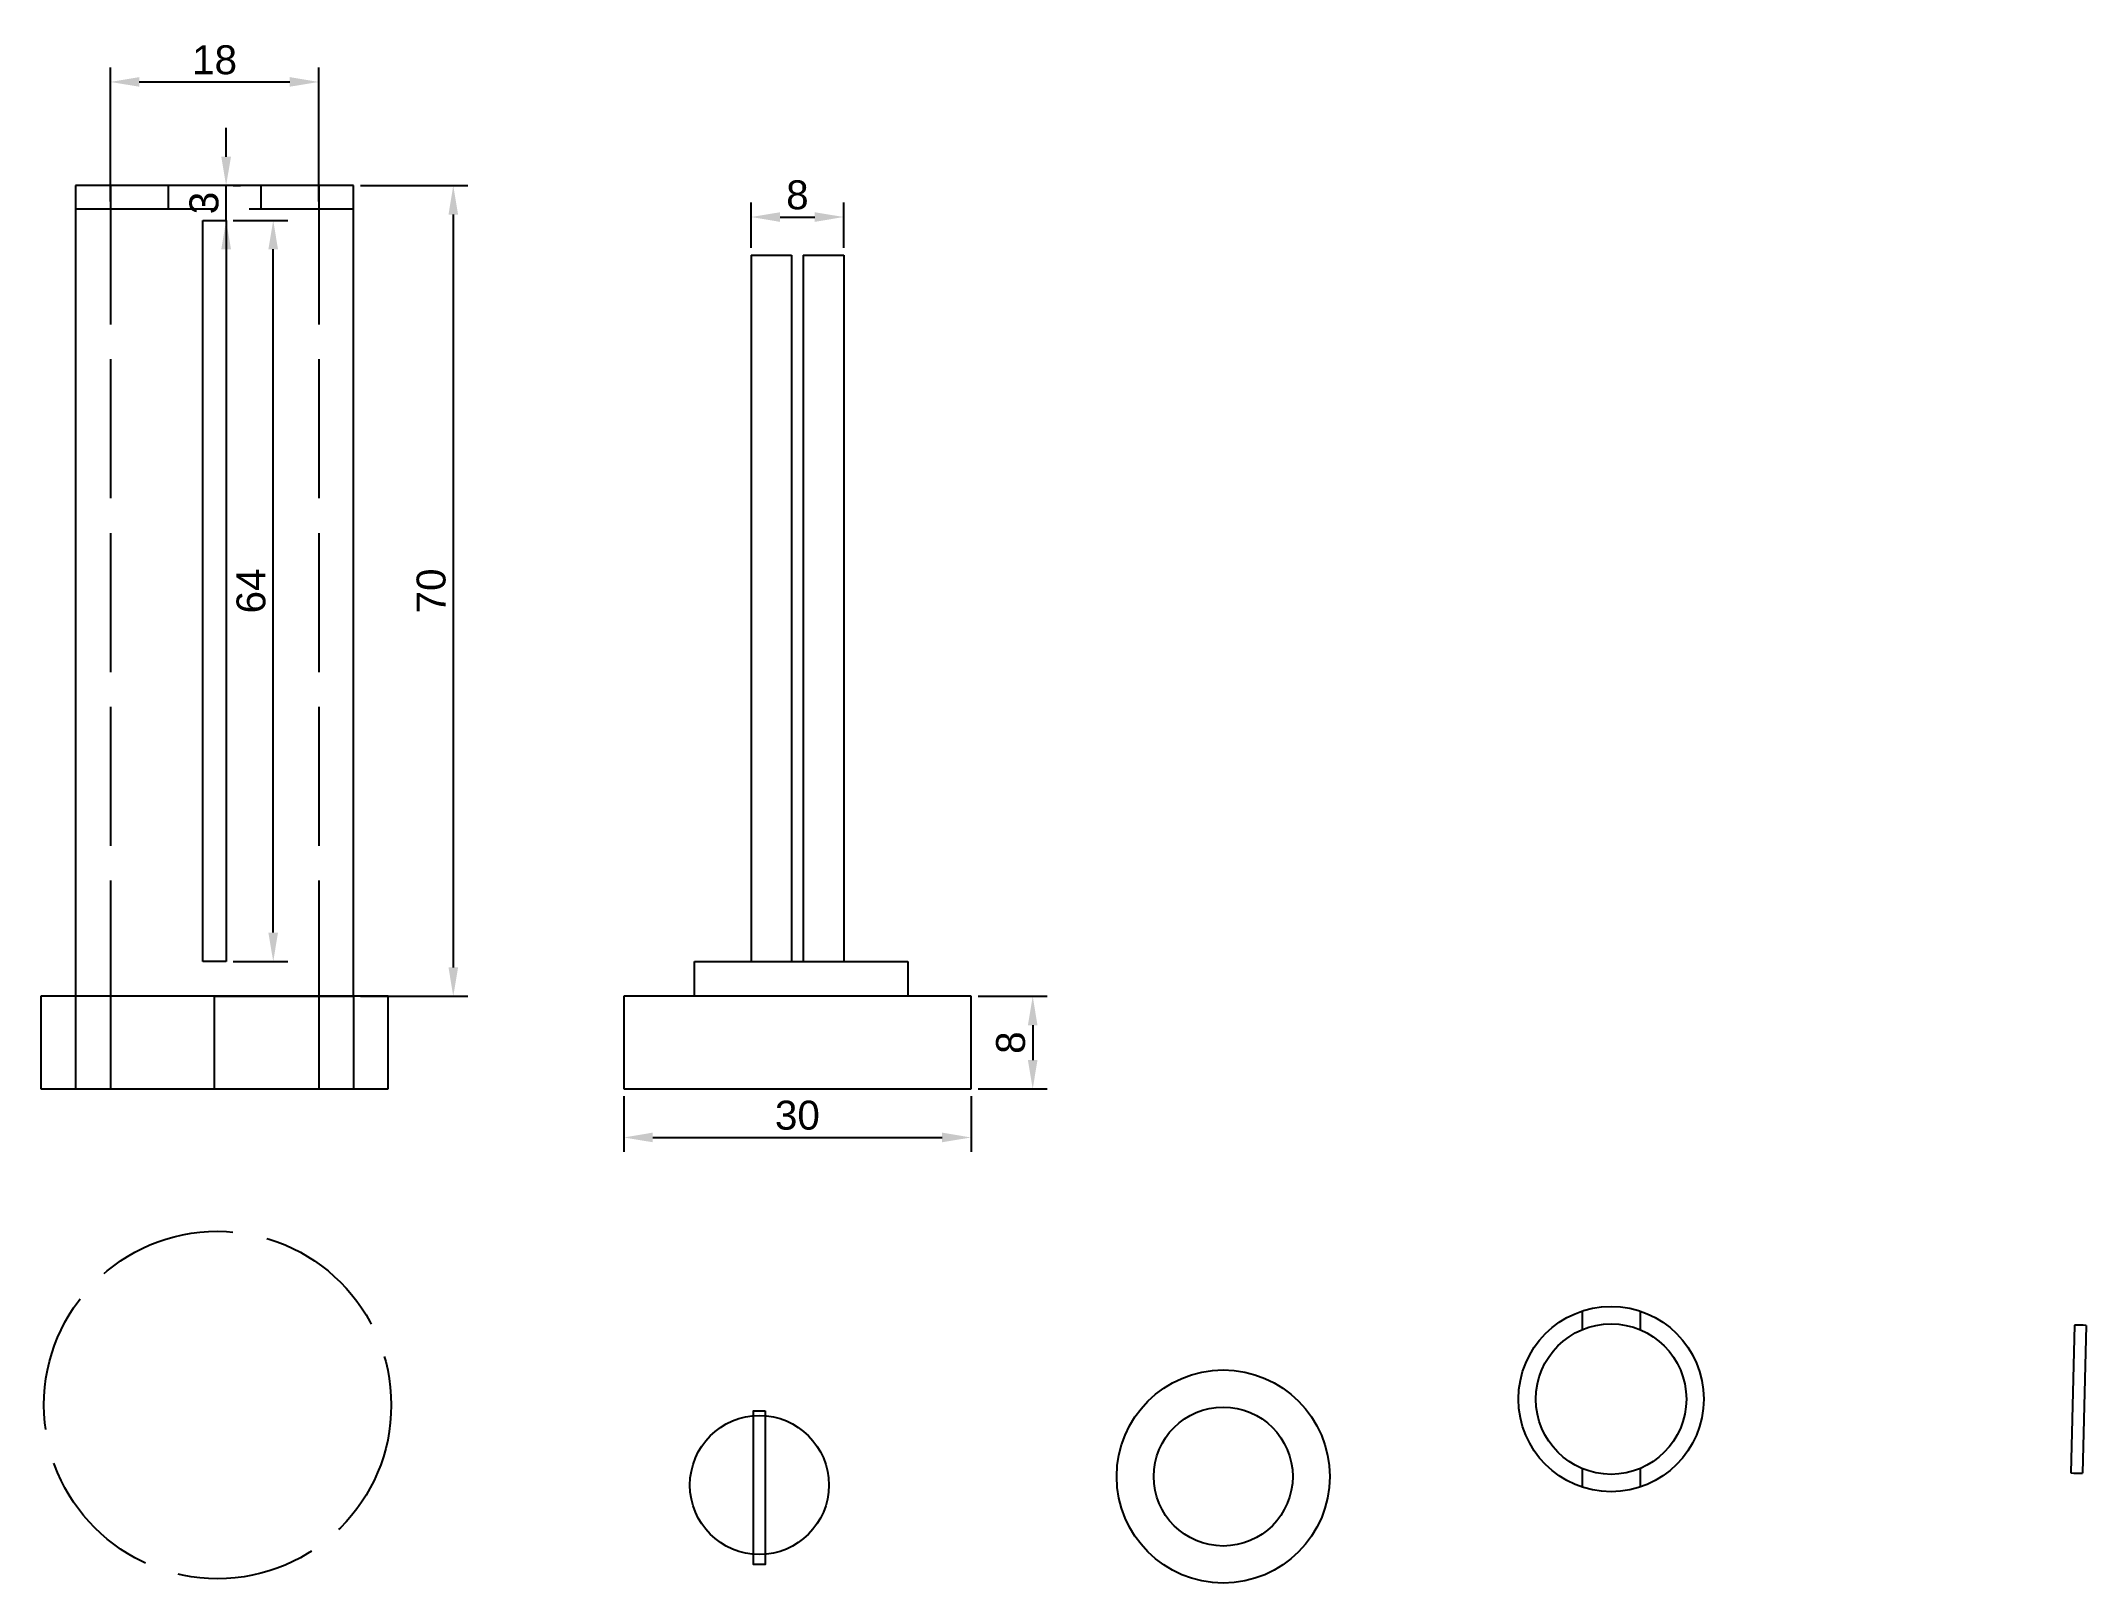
# Model space of a CAD drawing. Header units: millimetres. Extents: x 433 to 609, y 736 to 869.
import ezdxf

# ---------------------------------------------------------------- set-up
doc = ezdxf.new("R2010")
doc.units = ezdxf.units.MM
doc.linetypes.add('ACAD_ISO02W100', pattern=[15, 12, -3])
doc.layers.add('2', color=4, linetype='Continuous')
doc.layers.add('N hrana', color=3, linetype='ACAD_ISO02W100')
doc.styles.get("Standard").update_dxf_attribs({"font": 'arial.ttf'})
doc.dimstyles.new('ISO-25', dxfattribs={"dimtxt": 2.5, "dimasz": 2.5, "dimexe": 1.25, "dimexo": 0.625, "dimtad": 1, "dimtxsty": 'Standard', "dimcen": 2.5, "dimadec": 0, "dimazin": 0, "dimtfac": 1, "dimtmove": 0, "dimatfit": 3, "dimfxl": 1, "dimarcsym": 0})

# ---------------------------------------------------------------- blocks, each defined once
blk = doc.blocks.new('*D2')
at = {"color": 0, "lineweight": -2, "transparency": 16777216}
for p, q in [((460.39, 856.37), (469.64, 856.37)), ((468.39, 853.87), (468.39, 788.87)), ((460.39, 786.37), (469.64, 786.37))]:
    blk.add_line(p, q, dxfattribs=at)
at = {"color": 0, "transparency": 16777216}
for points in [[(467.98, 853.87), (468.81, 853.87), (468.39, 856.37)], [(467.98, 788.87), (468.81, 788.87), (468.39, 786.37)]]:
    blk.add_solid(points, dxfattribs=at)
at = {"layer": 'Defpoints', "color": 0, "transparency": 16777216}
for p in [(459.77, 856.37), (459.77, 786.37), (468.39, 786.37)]:
    blk.add_point(p, dxfattribs=at)
at = {"color": 0, "transparency": 16777216, "insert": (466.49, 821.37), "char_height": 2.5, "attachment_point": 5, "rotation": 90}
blk.add_mtext('70', dxfattribs=at)
blk = doc.blocks.new('*D3')
at = {"color": 0, "lineweight": -2, "transparency": 16777216}
for p, q in [((448.77, 858.87), (448.77, 861.37)), ((448.77, 853.37), (448.77, 856.37)), ((449.39, 856.37), (450.02, 856.37)), ((449.39, 853.37), (450.02, 853.37)), ((448.77, 850.87), (448.77, 848.37))]:
    blk.add_line(p, q, dxfattribs=at)
at = {"color": 0, "transparency": 16777216}
for points in [[(448.35, 858.87), (449.19, 858.87), (448.77, 856.37)], [(448.35, 850.87), (449.19, 850.87), (448.77, 853.37)]]:
    blk.add_solid(points, dxfattribs=at)
at = {"layer": 'Defpoints', "color": 0, "transparency": 16777216}
for p in [(448.77, 856.37), (448.77, 856.37), (448.77, 853.37)]:
    blk.add_point(p, dxfattribs=at)
at = {"color": 0, "transparency": 16777216, "insert": (446.87, 854.87), "char_height": 2.5, "attachment_point": 5, "rotation": 90}
blk.add_mtext('3', dxfattribs=at)
blk = doc.blocks.new('*D4')
at = {"color": 0, "lineweight": -2, "transparency": 16777216}
for p, q in [((449.39, 853.37), (454.09, 853.37)), ((452.84, 791.87), (452.84, 850.87)), ((449.39, 789.37), (454.09, 789.37))]:
    blk.add_line(p, q, dxfattribs=at)
at = {"color": 0, "transparency": 16777216}
for points in [[(452.42, 850.87), (453.25, 850.87), (452.84, 853.37)], [(452.42, 791.87), (453.25, 791.87), (452.84, 789.37)]]:
    blk.add_solid(points, dxfattribs=at)
at = {"layer": 'Defpoints', "color": 0, "transparency": 16777216}
for p in [(448.77, 853.37), (452.84, 853.37), (448.77, 789.37)]:
    blk.add_point(p, dxfattribs=at)
at = {"color": 0, "transparency": 16777216, "insert": (450.93, 821.37), "char_height": 2.5, "attachment_point": 5, "rotation": 90}
blk.add_mtext('64', dxfattribs=at)
blk = doc.blocks.new('*D6')
at = {"color": 0, "lineweight": -2, "transparency": 16777216}
for p, q in [((438.77, 855), (438.77, 866.57)), ((456.77, 855), (456.77, 866.57)), ((441.27, 865.32), (454.27, 865.32))]:
    blk.add_line(p, q, dxfattribs=at)
at = {"color": 0, "transparency": 16777216}
for points in [[(441.27, 865.74), (441.27, 864.91), (438.77, 865.32)], [(454.27, 865.74), (454.27, 864.91), (456.77, 865.32)]]:
    blk.add_solid(points, dxfattribs=at)
at = {"layer": 'Defpoints', "color": 0, "transparency": 16777216}
for p in [(456.77, 865.32), (438.77, 854.37), (456.77, 854.37)]:
    blk.add_point(p, dxfattribs=at)
at = {"color": 0, "transparency": 16777216, "insert": (447.77, 867.22), "char_height": 2.5, "attachment_point": 5}
blk.add_mtext('18', dxfattribs=at)
blk = doc.blocks.new('*D7')
at = {"color": 0, "lineweight": -2, "transparency": 16777216}
for p, q in [((483.12, 777.75), (483.12, 772.93)), ((513.12, 777.75), (513.12, 772.93)), ((485.62, 774.18), (510.62, 774.18))]:
    blk.add_line(p, q, dxfattribs=at)
at = {"color": 0, "transparency": 16777216}
for points in [[(485.62, 774.6), (485.62, 773.77), (483.12, 774.18)], [(510.62, 774.6), (510.62, 773.77), (513.12, 774.18)]]:
    blk.add_solid(points, dxfattribs=at)
at = {"layer": 'Defpoints', "color": 0, "transparency": 16777216}
for p in [(483.12, 778.37), (513.12, 778.37), (513.12, 774.18)]:
    blk.add_point(p, dxfattribs=at)
at = {"color": 0, "transparency": 16777216, "insert": (498.12, 776.09), "char_height": 2.5, "attachment_point": 5}
blk.add_mtext('30', dxfattribs=at)
blk = doc.blocks.new('*D8')
at = {"color": 0, "lineweight": -2, "transparency": 16777216}
for p, q in [((513.75, 786.37), (519.7, 786.37)), ((518.45, 783.87), (518.45, 780.87)), ((513.75, 778.37), (519.7, 778.37))]:
    blk.add_line(p, q, dxfattribs=at)
at = {"color": 0, "transparency": 16777216}
for points in [[(518.03, 783.87), (518.86, 783.87), (518.45, 786.37)], [(518.03, 780.87), (518.86, 780.87), (518.45, 778.37)]]:
    blk.add_solid(points, dxfattribs=at)
at = {"layer": 'Defpoints', "color": 0, "transparency": 16777216}
for p in [(513.12, 786.37), (513.12, 778.37), (518.45, 778.37)]:
    blk.add_point(p, dxfattribs=at)
at = {"color": 0, "transparency": 16777216, "insert": (516.55, 782.37), "char_height": 2.5, "attachment_point": 5, "rotation": 90}
blk.add_mtext('8', dxfattribs=at)
blk = doc.blocks.new('*D9')
at = {"color": 0, "lineweight": -2, "transparency": 16777216}
for p, q in [((494.12, 851), (494.12, 854.91)), ((496.62, 853.66), (499.62, 853.66)), ((502.12, 851), (502.12, 854.91))]:
    blk.add_line(p, q, dxfattribs=at)
at = {"color": 0, "transparency": 16777216}
for points in [[(496.62, 854.07), (496.62, 853.24), (494.12, 853.66)], [(499.62, 854.07), (499.62, 853.24), (502.12, 853.66)]]:
    blk.add_solid(points, dxfattribs=at)
at = {"layer": 'Defpoints', "color": 0, "transparency": 16777216}
for p in [(502.12, 853.66), (494.12, 850.37), (502.12, 850.37)]:
    blk.add_point(p, dxfattribs=at)
at = {"color": 0, "transparency": 16777216, "insert": (498.12, 855.56), "char_height": 2.5, "attachment_point": 5}
blk.add_mtext('8', dxfattribs=at)

msp = doc.modelspace()

# ---------------------------------------------------------------- linework, layer by layer
for p, q in [((459.769, 856.371), (435.769, 856.371)), ((435.769, 856.371), (435.769, 786.371)), ((459.769, 786.371), (459.769, 856.371)), ((446.769, 789.371), (446.769, 853.371)), ((446.769, 853.371), (447.769, 853.371)), ((447.769, 853.371), (448.769, 853.371)), ((448.769, 853.371), (448.769, 789.371)), ((494.124, 850.371), (494.124, 789.371)), ((494.124, 850.371), (497.624, 850.371)), ((497.624, 850.371), (497.624, 789.371)), ((498.624, 850.371), (498.624, 789.371)), ((498.624, 850.371), (502.124, 850.371)), ((502.124, 850.371), (502.124, 789.371)), ((448.769, 789.371), (446.769, 789.371)), ((489.224, 786.371), (489.224, 789.371)), ((489.224, 789.371), (507.653, 789.371)), ((507.653, 789.371), (507.653, 786.371)), ((462.769, 786.371), (432.769, 786.371)), ((432.769, 786.371), (432.769, 778.371)), ((435.769, 786.371), (435.769, 778.371)), ((438.769, 786.371), (438.769, 778.371)), ((447.769, 786.371), (459.769, 786.371)), ((447.769, 778.371), (447.769, 786.371)), ((456.769, 786.371), (456.769, 778.371)), ((459.769, 786.371), (459.769, 778.371)), ((462.769, 778.371), (462.769, 786.371)), ((513.124, 786.371), (483.124, 786.371)), ((483.124, 786.371), (483.124, 784.695)), ((498.124, 786.371), (489.224, 786.371)), ((513.124, 778.371), (513.124, 786.371)), ((483.124, 784.695), (483.124, 778.371)), ((432.769, 778.371), (462.769, 778.371)), ((483.124, 778.371), (513.124, 778.371)), ((608.447, 757.974, 3), (608.128, 745.217, 3)), ((609.447, 757.949, 3), (609.127, 745.192, 3))]:
    msp.add_line(p, q)
msp.add_lwpolyline([(495.336, 750.587), (495.336, 744.173), (495.336, 737.311), (494.336, 737.311), (494.336, 750.587)], close=True)
for centre, radius in [((534.908, 744.905), 9.2), ((534.908, 744.905), 6), ((494.836, 744.173), 6)]:
    msp.add_circle(centre, radius)
for start, end in [(84.08666, 93.04826), (264.08666, 273.04483)]:
    msp.add_arc((608.787, 751.583, 3), 6.4, start, end)
at = {"layer": '2'}
for radius in [8, 6.5]:
    msp.add_circle((568.413, 751.592, 10), radius, dxfattribs=at)
at = {"layer": 'N hrana'}
for p, q in [((438.769, 856.371), (438.769, 786.371)), ((443.769, 856.371), (443.769, 854.371)), ((451.769, 856.371), (451.769, 854.371)), ((459.769, 856.371), (456.769, 856.371)), ((456.769, 856.371), (456.769, 786.371)), ((435.769, 854.371), (459.769, 854.371)), ((565.913, 759.192), (565.913, 757.592)), ((570.913, 759.192), (570.913, 757.592)), ((565.913, 745.592), (565.913, 743.993)), ((570.913, 745.592), (570.913, 743.993))]:
    msp.add_line(p, q, dxfattribs=at)
msp.add_circle((448.031, 751.078), 15, dxfattribs=at)

# ---------------------------------------------------------------- dimensions: what is measured, and where the dimension line sits
for base, p1, p2, picture, middle in [((456.769, 865.322), (438.769, 854.371), (456.769, 854.371), '*D6', (447.769, 867.223)), ((502.124, 853.658), (494.124, 850.371), (502.124, 850.371), '*D9', (498.124, 855.559)), ((513.124, 774.184), (483.124, 778.371), (513.124, 778.371), '*D7', (498.124, 776.086))]:
    dim = msp.add_linear_dim(base=base, p1=p1, p2=p2, dimstyle='ISO-25')
    dim.commit()
    dim.dimension.update_dxf_attribs({"geometry": picture, "text_midpoint": middle})
for base, p1, p2, picture, middle in [((448.769, 856.371), (448.769, 853.371), (448.769, 856.371), '*D3', (446.867, 854.871)), ((468.394, 786.371), (459.769, 856.371), (459.769, 786.371), '*D2', (466.493, 821.371)), ((452.836, 853.371), (448.769, 789.371), (448.769, 853.371), '*D4', (450.935, 821.371)), ((518.447, 778.371), (513.124, 786.371), (513.124, 778.371), '*D8', (516.545, 782.371))]:
    dim = msp.add_linear_dim(base=base, p1=p1, p2=p2, angle=90, dimstyle='ISO-25')
    dim.commit()
    dim.dimension.update_dxf_attribs({"geometry": picture, "text_midpoint": middle})

doc.saveas('drawing.dxf')
